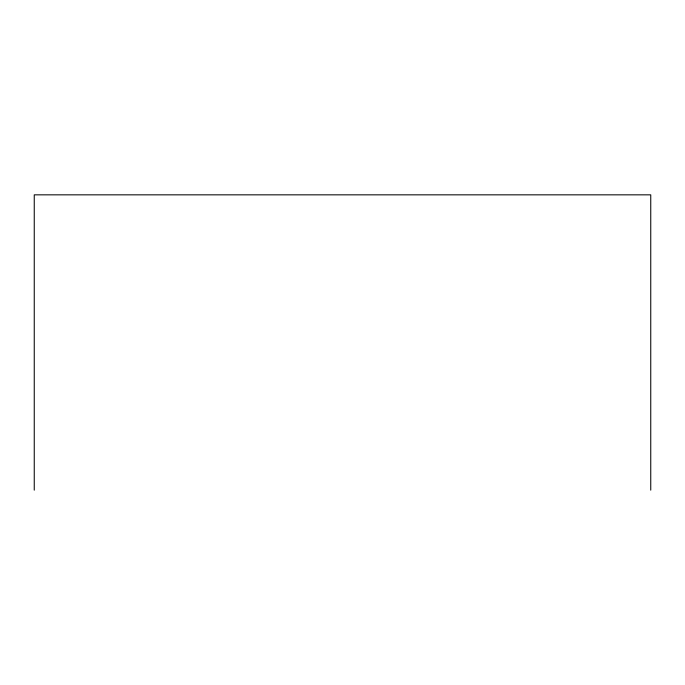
<?xml version="1.0" encoding="UTF-8"?>
<svg xmlns="http://www.w3.org/2000/svg" width="685" height="685" viewBox="0 0 685 685"><rect width="100%" height="100%" fill="white"/><g stroke="black" fill="none" stroke-linecap="round" stroke-linejoin="round"><path stroke-width="1.03" d="M650.75 490.16L650.75 194.84L34.25 194.84L34.25 490.16"/></g></svg>
